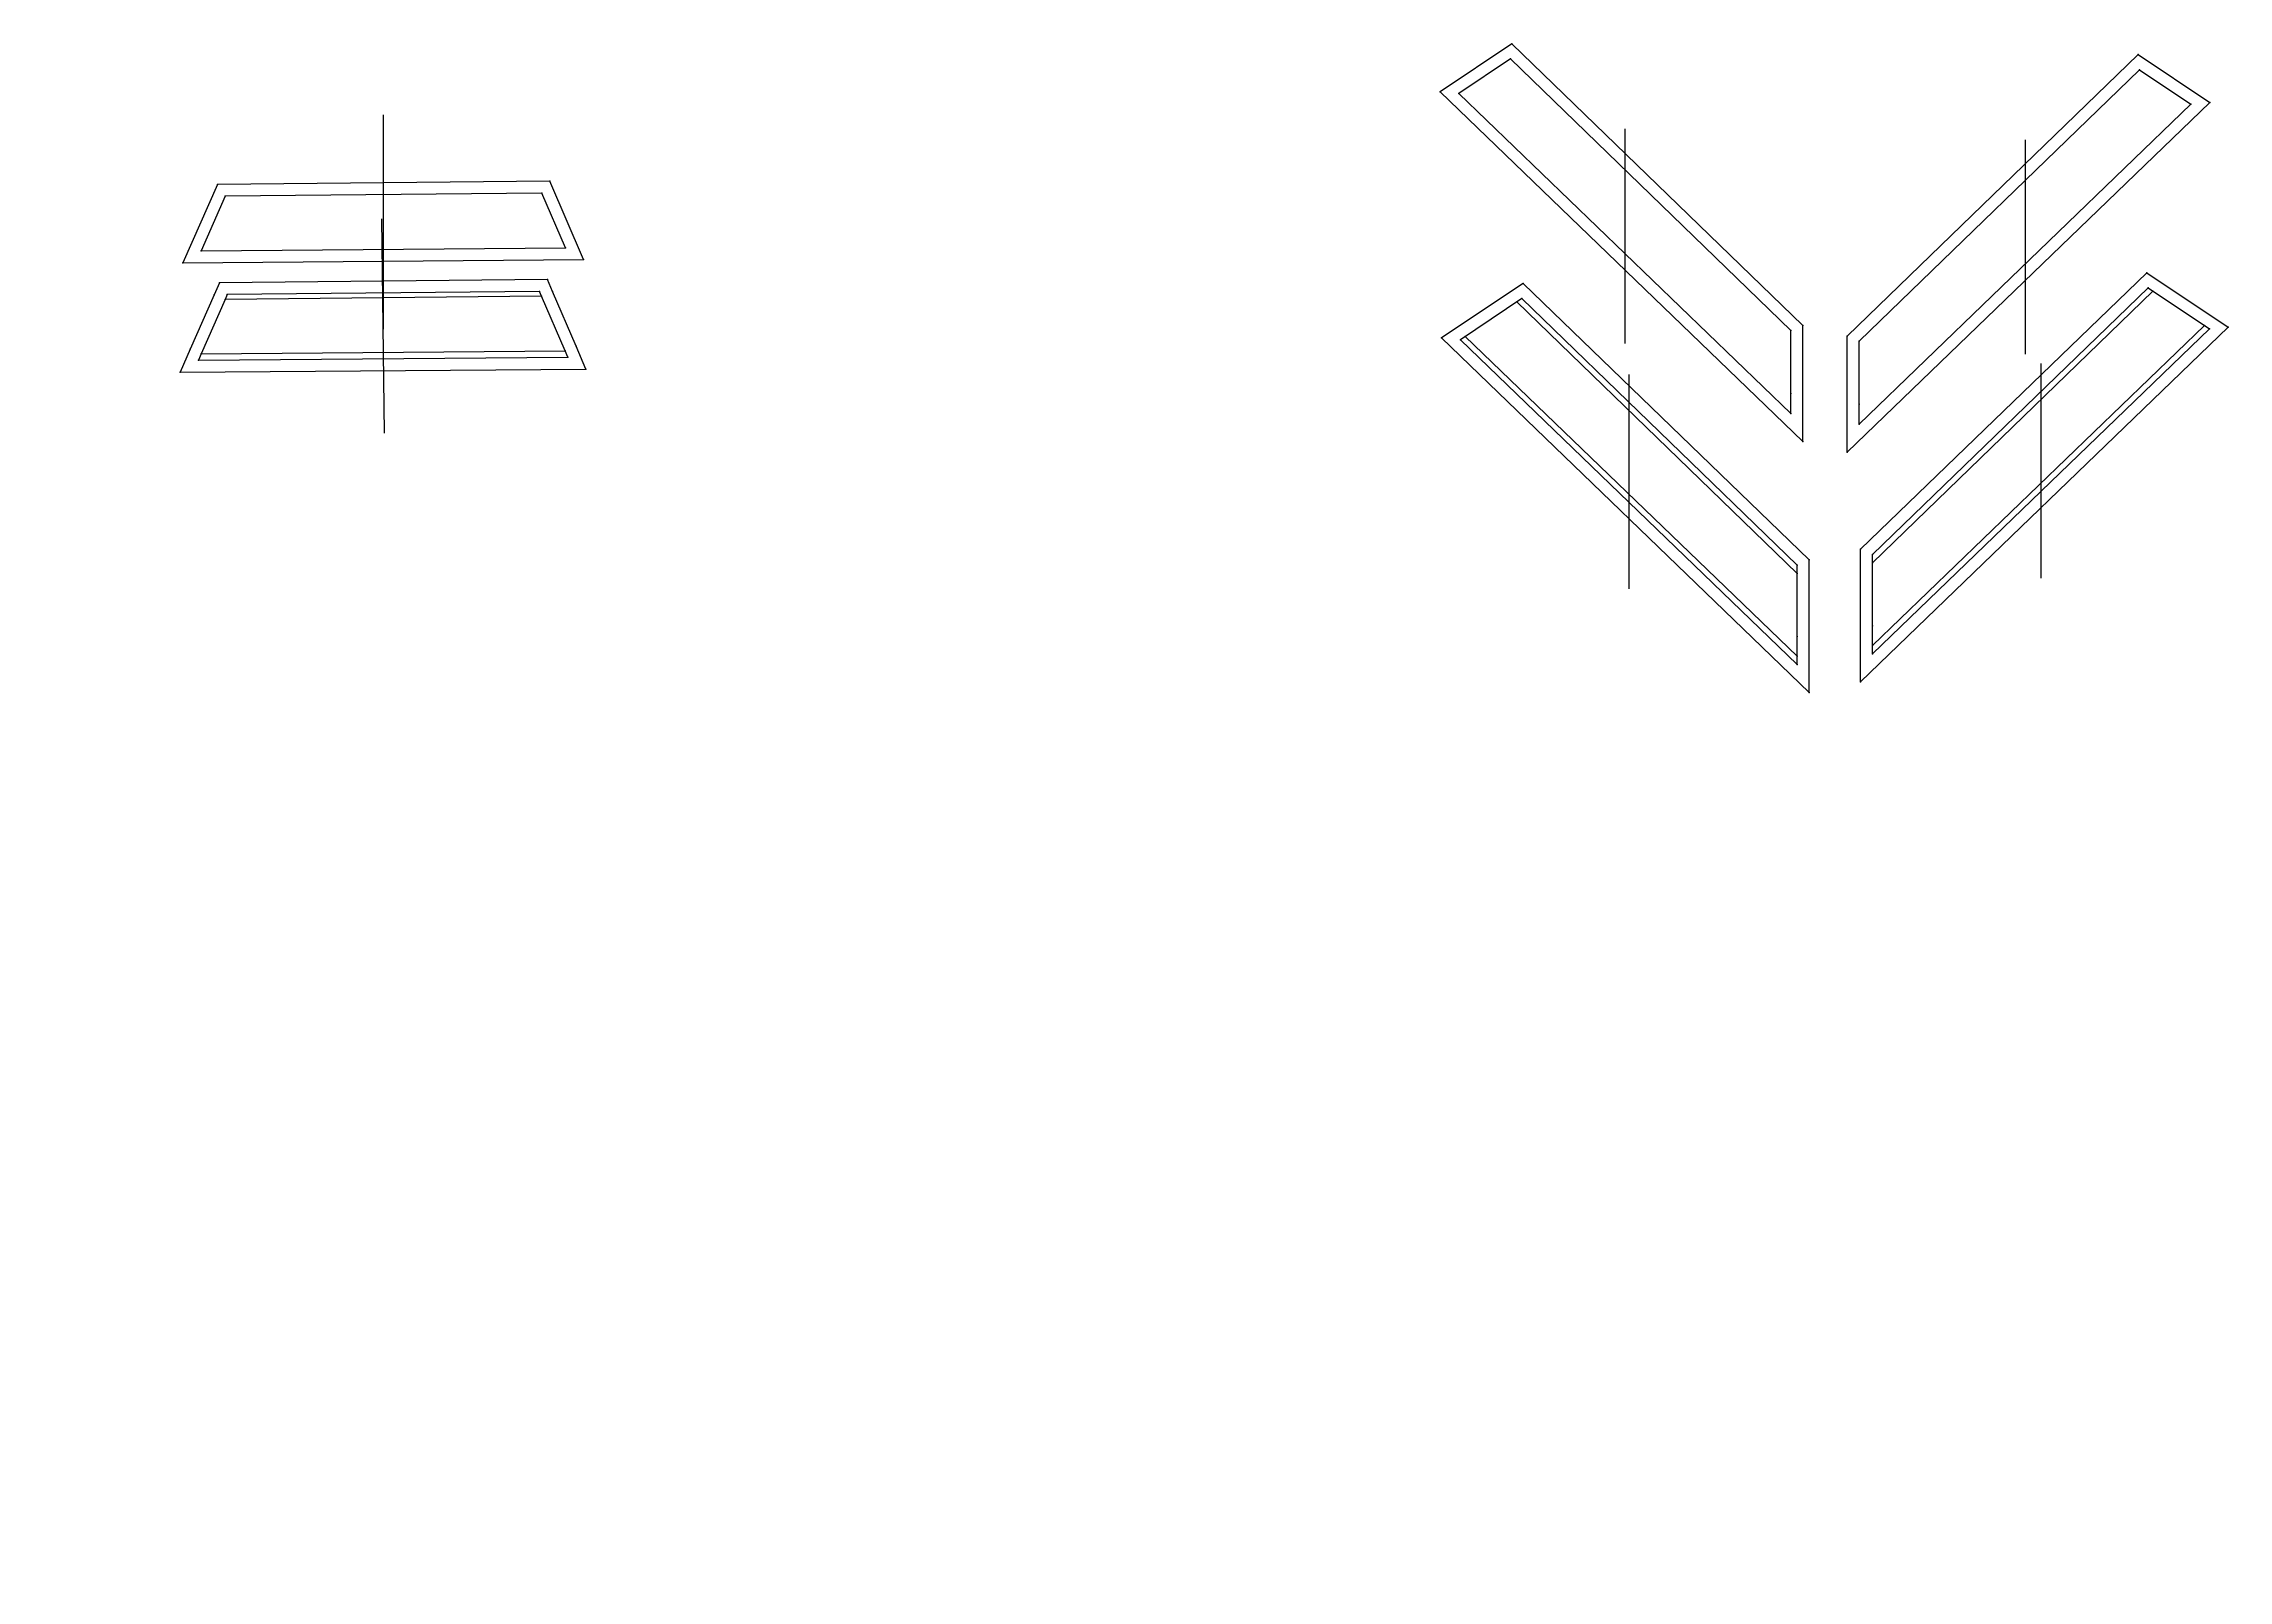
# Model space of a CAD drawing. Extents: x -1492 to 2395, y 0 to 4741.
# Drawn here: x 560 to 2395, y 2547 to 3838 of the extents above; entities that cross this region are included whole.
import ezdxf

# ---------------------------------------------------------------- set-up
doc = ezdxf.new("R2010")
doc.units = 0

# ---------------------------------------------------------------- blocks, each defined once
blk = doc.blocks.new('L Back Reflective Panel_M')
at = {"layer": '1'}
blk.add_lwpolyline([(2032.94751, 3399.911377), (1801.558838, 3623.604248), (1750.019653, 3589.140869), (2032.947754, 3316.461426)], close=True, dxfattribs=at)
at = {"layer": '14'}
blk.add_lwpolyline([(2042.94751, 3404.153076), (1802.707764, 3636.402344), (1734.142822, 3590.554199), (2042.947876, 3292.935303), (2042.947388, 3404.153076)], close=True, dxfattribs=at)
at = {"layer": '2'}
for p in [(1802.707764, 3636.402344), (1797.406982, 3620.827881), (1801.558838, 3623.604248), (1734.142822, 3590.554199), (1750.019653, 3589.140869), (1754.173706, 3591.918701), (2032.94751, 3399.911377), (2032.94751, 3399.911377), (2032.94751, 3399.911377), (2032.947632, 3399.911377), (2032.947632, 3399.911377), (2042.947388, 3404.153076), (2042.94751, 3404.153076), (2032.94751, 3392.808105), (2032.947754, 3323.270752), (2032.947266, 3316.461426), (2032.947388, 3316.461426), (2032.947754, 3316.461426), (2032.947754, 3316.461426), (2032.947876, 3316.461426), (2042.947876, 3292.935303)]:
    blk.add_point(p, dxfattribs=at)
at = {"layer": '3'}
for p in [(2032.94751, 3339.911621), (2032.94751, 3339.911377), (2032.947632, 3339.911621), (2032.947632, 3339.911377)]:
    blk.add_point(p, dxfattribs=at)
at = {"layer": '7'}
blk.add_line((1891.483643, 3560.032715), (1891.483643, 3380.032715), dxfattribs=at)
at = {"layer": '8'}
for points in [[(1797.406982, 3620.827881), (2032.94751, 3392.808105)], [(1754.173706, 3591.918701), (2032.947754, 3323.270752)], [(2032.947266, 3316.461426), (2032.94751, 3339.911377), (2032.94751, 3399.911377)], [(2032.947388, 3316.461426), (2032.947632, 3339.911621), (2032.947632, 3399.911377)], [(2032.947754, 3316.461426), (2032.94751, 3339.911621), (2032.94751, 3399.911377)], [(2032.947876, 3316.461426), (2032.947632, 3339.911377), (2032.947632, 3399.911377)]]:
    blk.add_lwpolyline(points, dxfattribs=at)
blk = doc.blocks.new('L Back Under Reflective Panel_M')
at = {"layer": '1'}
blk.add_lwpolyline([(2027.613281, 3527.277588), (2027.613037, 3596.814941), (1792.072266, 3824.834717), (1748.839111, 3795.925537)], close=True, dxfattribs=at)
at = {"layer": '14'}
blk.add_lwpolyline([(2037.613525, 3503.75293), (2037.613037, 3601.05249), (1793.226074, 3837.635986), (1732.961792, 3797.338379), (2037.613403, 3503.75293)], close=True, dxfattribs=at)
at = {"layer": '2'}
for p in [(1793.226074, 3837.635986), (1792.072266, 3824.834717), (1732.961792, 3797.338379), (1748.839111, 3795.925537), (2027.612793, 3596.814941), (2027.612915, 3596.814941), (2027.613037, 3596.814941), (2027.613037, 3596.814941), (2027.613159, 3596.814697), (2037.613037, 3601.05249), (2027.612671, 3527.27832), (2027.612793, 3527.278076), (2027.613159, 3527.277344), (2027.613281, 3527.277588), (2027.613281, 3527.277588), (2037.613403, 3503.75293), (2037.613525, 3503.75293)]:
    blk.add_point(p, dxfattribs=at)
at = {"layer": '3'}
for p in [(2027.613037, 3543.918457), (2027.613037, 3543.918213), (2027.613159, 3543.918457), (2027.613159, 3543.918213)]:
    blk.add_point(p, dxfattribs=at)
at = {"layer": '7'}
blk.add_line((1888.226196, 3766.056152), (1888.226196, 3586.056152), dxfattribs=at)
at = {"layer": '8'}
for points in [[(2027.612671, 3527.27832), (2027.613037, 3543.918213), (2027.612793, 3596.814941)], [(2027.612793, 3527.278076), (2027.613159, 3543.918457), (2027.612915, 3596.814941)], [(2027.613159, 3527.277344), (2027.613037, 3543.918457), (2027.613037, 3596.814941)], [(2027.613281, 3527.277588), (2027.613159, 3543.918213), (2027.613159, 3596.814697)]]:
    blk.add_lwpolyline(points, dxfattribs=at)
blk = doc.blocks.new('Pattern2D_45075_M')
at = {"layer": '1'}
blk.add_lwpolyline([(714.418518, 3627.032471), (712.584717, 3622.87085), (692.423279, 3577.115967), (690.161072, 3571.982178), (1000.526855, 3574.356934), (998.23822, 3579.666016), (978.447876, 3625.582764), (976.765503, 3629.486084)], close=True, dxfattribs=at)
at = {"layer": '14'}
blk.add_lwpolyline([(707.870605, 3636.97168), (703.441284, 3626.919922), (683.2724, 3581.148438), (674.774658, 3561.864258), (1015.677612, 3564.472656), (1007.42157, 3583.624512), (987.631287, 3629.540527), (983.318237, 3639.547607), (707.870544, 3636.971436)], close=True, dxfattribs=at)
at = {"layer": '2'}
for p in [(707.870544, 3636.971436), (707.870605, 3636.97168), (983.318237, 3639.547607), (703.441284, 3626.919922), (712.584717, 3622.87085), (712.584717, 3622.87085), (714.418518, 3627.032471), (976.765503, 3629.486084), (978.447876, 3625.582764), (978.447876, 3625.582764), (987.631287, 3629.540527), (683.2724, 3581.148438), (998.23822, 3579.666016), (998.238281, 3579.666016), (1007.42157, 3583.624512), (674.774658, 3561.864258), (690.161072, 3571.982178), (692.423279, 3577.115967), (692.423279, 3577.115967), (1000.526855, 3574.356934), (1015.677612, 3564.472656)]:
    blk.add_point(p, dxfattribs=at)
at = {"layer": '7'}
blk.add_line((846.35376, 3510.739746), (844.334229, 3690.728516), dxfattribs=at)
at = {"layer": '8'}
for points in [[(978.447876, 3625.582764), (712.584717, 3622.87085)], [(692.423279, 3577.115967), (998.238281, 3579.666016)]]:
    blk.add_lwpolyline(points, dxfattribs=at)
blk = doc.blocks.new('Pattern2D_45079_M')
at = {"layer": '1'}
blk.add_lwpolyline([(998.423767, 3666.313965), (978.633423, 3712.230713), (712.770142, 3709.518799), (692.608765, 3663.763916)], close=True, dxfattribs=at)
at = {"layer": '14'}
blk.add_lwpolyline([(1013.568848, 3656.439941), (985.183655, 3722.29834), (706.219482, 3719.452881), (677.217896, 3653.635498), (1013.568787, 3656.439941)], close=True, dxfattribs=at)
at = {"layer": '2'}
for p in [(706.219482, 3719.452881), (712.770142, 3709.518799), (978.633423, 3712.230713), (985.183655, 3722.29834), (677.217896, 3653.635498), (692.608765, 3663.763916), (998.423767, 3666.313965), (1013.568787, 3656.439941), (1013.568848, 3656.439941)]:
    blk.add_point(p, dxfattribs=at)
at = {"layer": '7'}
blk.add_line((845.516235, 3597.997314), (845.516235, 3777.997314), dxfattribs=at)
blk = doc.blocks.new('L Back Reflective Panel_1_M')
at = {"layer": '1'}
blk.add_lwpolyline([(2096.197754, 3408.89209), (2327.586426, 3632.584961), (2379.125732, 3598.121582), (2096.197754, 3325.442139)], close=True, dxfattribs=at)
at = {"layer": '14'}
blk.add_lwpolyline([(2086.197754, 3413.133789), (2326.437256, 3645.383057), (2395.002441, 3599.534668), (2086.197754, 3301.91626), (2086.197754, 3413.133545)], close=True, dxfattribs=at)
at = {"layer": '2'}
for p in [(2326.437256, 3645.383057), (2327.586426, 3632.584961), (2331.738281, 3629.808594), (2374.97168, 3600.899414), (2379.125732, 3598.121582), (2395.002441, 3599.534668), (2086.197754, 3413.133789), (2086.197754, 3413.133545), (2096.197754, 3408.89209), (2096.197754, 3408.89209), (2096.197754, 3408.89209), (2096.197754, 3408.89209), (2096.197754, 3408.89209), (2096.197754, 3401.788818), (2096.19751, 3325.442139), (2096.197754, 3332.251465), (2096.197754, 3325.442139), (2096.197754, 3325.442139), (2096.197998, 3325.442139), (2096.198242, 3325.442139), (2086.197754, 3301.91626)]:
    blk.add_point(p, dxfattribs=at)
at = {"layer": '3'}
blk.add_point((2096.197754, 3348.89209), dxfattribs=at)
blk.add_point((2096.197754, 3348.89209), dxfattribs=at)
blk.add_point((2096.197754, 3348.89209), dxfattribs=at)
blk.add_point((2096.197754, 3348.89209), dxfattribs=at)
at = {"layer": '7'}
blk.add_line((2237.661621, 3569.013672), (2237.661621, 3389.013672), dxfattribs=at)
at = {"layer": '8'}
for points in [[(2331.738281, 3629.808594), (2096.197754, 3401.788818)], [(2374.97168, 3600.899414), (2096.197754, 3332.251465)], [(2096.19751, 3325.442139), (2096.197754, 3348.89209), (2096.197754, 3408.89209)], [(2096.197754, 3325.442139), (2096.197754, 3348.89209), (2096.197754, 3408.89209)], [(2096.198242, 3325.442139), (2096.197754, 3348.89209), (2096.197754, 3408.89209)], [(2096.197998, 3325.442139), (2096.197754, 3348.89209), (2096.197754, 3408.89209)]]:
    blk.add_lwpolyline(points, dxfattribs=at)
blk = doc.blocks.new('L Back Under Reflective Panel_1_M')
at = {"layer": '1'}
blk.add_lwpolyline([(2084.888184, 3518.26123), (2084.888672, 3587.798584), (2320.429199, 3815.818359), (2363.662354, 3786.90918)], close=True, dxfattribs=at)
at = {"layer": '14'}
blk.add_lwpolyline([(2074.888184, 3494.736816), (2074.888672, 3592.035889), (2319.275391, 3828.619385), (2379.539551, 3788.322021), (2074.887939, 3494.736572)], close=True, dxfattribs=at)
at = {"layer": '2'}
for p in [(2319.275391, 3828.619385), (2320.429199, 3815.818359), (2363.662354, 3786.90918), (2379.539551, 3788.322021), (2074.888672, 3592.035889), (2084.888428, 3587.79834), (2084.888672, 3587.798584), (2084.888672, 3587.798584), (2084.888672, 3587.798584), (2084.888672, 3587.798584), (2084.888184, 3518.26123), (2084.888184, 3518.26123), (2084.888428, 3518.260986), (2084.888672, 3518.261719), (2084.888916, 3518.261963), (2074.887939, 3494.736572), (2074.888184, 3494.736816)]:
    blk.add_point(p, dxfattribs=at)
at = {"layer": '3'}
for p in [(2084.888428, 3534.901855), (2084.888428, 3534.901855), (2084.888672, 3534.901855), (2084.888672, 3534.901855)]:
    blk.add_point(p, dxfattribs=at)
at = {"layer": '7'}
blk.add_line((2224.275391, 3757.039795), (2224.275391, 3577.039795), dxfattribs=at)
at = {"layer": '8'}
for points in [[(2084.888184, 3518.26123), (2084.888428, 3534.901855), (2084.888428, 3587.79834)], [(2084.888428, 3518.260986), (2084.888672, 3534.901855), (2084.888672, 3587.798584)], [(2084.888672, 3518.261719), (2084.888428, 3534.901855), (2084.888672, 3587.798584)], [(2084.888916, 3518.261963), (2084.888672, 3534.901855), (2084.888672, 3587.798584)]]:
    blk.add_lwpolyline(points, dxfattribs=at)

msp = doc.modelspace()

# ---------------------------------------------------------------- block references
at = {"layer": '1'}
for name in ['L Back Under Reflective Panel_M', 'L Back Under Reflective Panel_1_M', 'Pattern2D_45079_M', 'Pattern2D_45075_M', 'L Back Reflective Panel_M', 'L Back Reflective Panel_1_M']:
    msp.add_blockref(name, (0, 0), dxfattribs=at)

doc.saveas('drawing.dxf')
